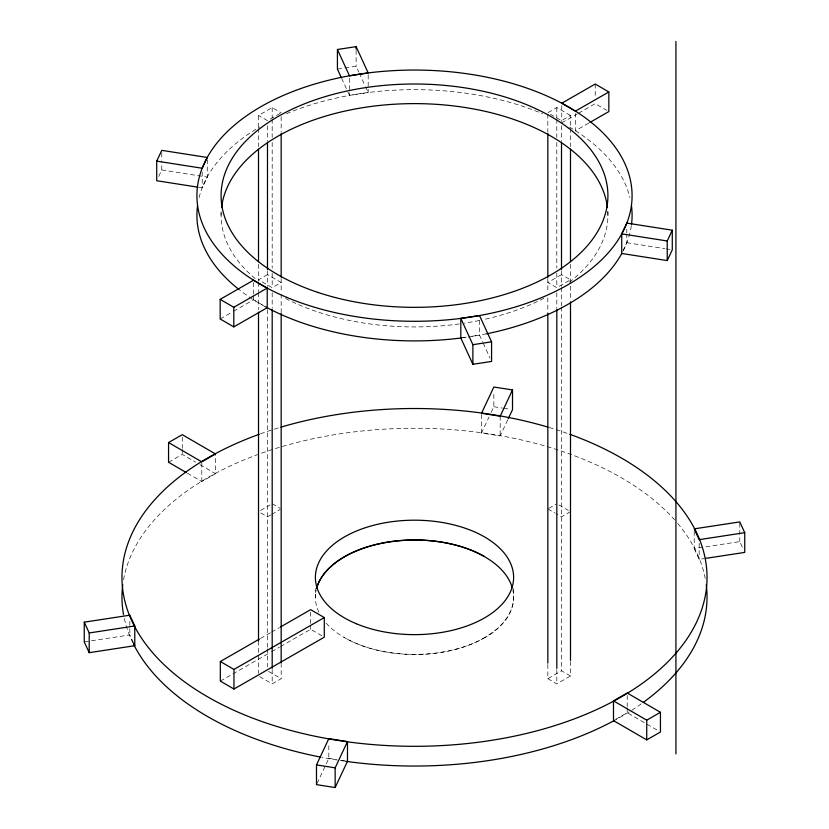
<?xml version="1.0" encoding="UTF-8"?>
<svg xmlns="http://www.w3.org/2000/svg" width="829" height="829" viewBox="0 0 829 829"><rect width="100%" height="100%" fill="white"/><g stroke="black" fill="none" stroke-linecap="round" stroke-linejoin="round"><path stroke-width="0.62" stroke-dasharray="4.14 3.11" d="M158.743 176.422L161.769 169.955L161.769 161.375M198.421 187.25L202.214 187.851L207.271 177.074L207.271 158.691M317.03 783.488L328.823 758.359L328.823 743.572M507.68 419.93L500.177 435.919L481.514 433.007L489.017 417.018M491.162 412.448L493.846 406.738L493.846 391.941M622.734 251.311L626.786 242.69L626.786 234.12M258.503 127.127L258.503 115.48L272.181 107.583L281.166 112.775M280.109 113.376L267.487 120.661L258.503 115.48M570.487 115.469L556.808 107.573L547.824 112.765L561.502 120.661L570.487 115.469L570.487 127.127M260.607 510.436L270.078 504.965M270.637 515.016L267.487 516.83L260.503 512.799M271.694 514.405L280.109 509.545M548.819 508.353L555.813 504.322M259.57 676.588L272.192 683.873L281.176 678.682L281.176 664.443M570.487 511.638L561.502 516.83L556.238 513.793M547.834 664.433L547.834 678.671L561.513 670.785L570.497 675.967L570.497 661.729M547.834 678.671L556.819 683.863L570.497 675.967M220.162 318.978L232.421 311.932M233.529 311.3L253.591 299.787L267.228 307.704M561.772 122.837L577.378 113.884M578.487 113.241L595.201 103.646L606.745 110.35M588.787 123.086L575.409 130.754L575.409 113.604M168.556 462.261L182.266 454.396L195.561 462.116M187.395 473.204L201.799 481.566L215.509 473.691L215.509 453.981M260.472 638.465L270.503 632.703M271.622 632.061L279.425 627.584M220.327 681.117L270.503 652.309M271.622 651.667L279.425 647.19M280.544 646.547L310.647 629.263L324.284 637.18M615.595 719.375L627.201 712.712L658.226 730.732M337.424 69.108L343.652 68.154M344.895 67.968L356.118 66.247L358.739 71.968M347.921 91.988L349.496 95.418L368.19 92.558L368.19 72.952M462.064 337.786L467.048 337.03M472.033 336.263L479.504 335.123L482.654 341.983M84.257 641.884L129.832 634.91L133.79 643.542M694.215 531.327L694.215 548.58L739.789 541.606L742.763 548.083M694.215 548.58L699.168 559.368L704.236 558.601M161.769 169.955L207.271 177.074M626.786 242.69L664.703 248.627M665.967 248.824L671.024 249.612M493.846 406.738L502.55 408.096M503.794 408.293L510.022 409.267M328.823 758.359L336.284 759.53M341.268 760.307L347.486 761.281M558.912 504.954L568.383 510.426M547.824 508.933L555.192 513.182M272.181 503.752L280.161 508.364M268.555 671.397L281.176 678.682M199.996 464.686L215.509 473.691M359.268 73.107L365.04 85.698M365.558 86.838L368.19 92.558M483.183 343.133L490.001 358.004M341.621 78.258L347.392 90.838M739.789 523.12L739.789 541.606M699.168 543.347L699.168 559.368M627.201 695.469L627.201 706.557M627.201 707.79L627.201 712.712M626.786 229.218L626.786 232.887M607.916 211.602L607.916 215.281M595.201 84.04L595.201 97.521M570.487 128.412L570.487 146.546M570.487 264.358L570.487 300.606M561.772 105.687L561.772 121.614M561.502 125.832L561.502 141.376M561.502 270.834L561.502 286.378M561.513 287.559L561.502 305.797M561.513 306.979L561.513 670.785M556.808 107.573L556.808 117.936M556.808 119.231L556.808 137.355M556.808 142.536L556.808 268.109M556.808 273.29L556.808 287.539M556.808 292.71L556.819 308.409M556.819 669.625L556.819 683.863M547.824 114.06L547.824 132.184M547.824 278.482L547.834 292.865M547.824 297.901L547.834 313.58M513.628 588.517L513.628 597.149A99.128 57.408 0.2 0 1 484.789 637.739M500.177 416.21L500.177 435.919M481.514 414.521L481.514 433.007M479.504 320.419L479.504 335.123M356.118 50.32L356.118 66.247M349.496 78.258L349.496 95.418M315.372 588.517L315.372 597.149A99.128 57.046 -0.2 0 1 316.191 590.03M310.647 612.103L310.647 624.361M310.647 625.584L310.647 629.263M281.166 116.651L281.166 132.194M281.166 278.492L281.176 292.875M281.176 294.171L281.176 313.59M272.181 107.583L272.181 117.946M272.181 119.231L272.181 137.365M272.181 142.536L272.181 268.119M272.181 273.301L272.181 287.539M272.181 292.72L272.181 308.253M272.192 669.635L272.192 683.873M267.487 125.842L267.487 141.376M267.487 270.845L267.487 286.378M267.498 309.58L267.498 647.49M267.498 648.786L267.498 666.91M258.503 128.422L258.503 146.546M258.503 264.368L258.503 281.197M258.513 282.399L258.503 291.549M258.513 292.751L258.503 309.683M258.513 641.024L258.513 673.386M253.591 282.627L253.591 294.875M253.591 296.108L253.591 299.787M221.084 211.602L221.084 215.281M202.214 171.914L202.214 187.851M201.799 463.079L201.799 481.566M182.266 437.142L182.266 448.23M182.266 449.463L182.266 454.396M161.769 152.795L161.769 160.152M129.832 621.356L129.832 634.91M631.304 225.902A217.592 125.625 0 0 1 623.025 251.166M486.582 333.807A217.592 125.625 0 0 1 462.903 337.755M264.959 306.533A217.592 125.625 0 0 1 240.12 290.419M199.064 197.634A217.592 125.625 0 0 1 259.581 127.065M286.492 113.697A217.592 125.625 0 0 1 542.508 113.697M569.419 127.065A217.592 125.625 0 0 1 629.936 197.634M607.802 211.426A193.416 111.666 0 0 1 568.103 283.135M543.897 298.274A193.416 111.666 0 0 1 484.146 319.455M479.297 320.491A193.416 111.666 0 0 1 464.354 323.165M459.256 323.911A193.416 111.666 0 0 1 285.103 298.274M255.135 278.554A193.416 111.666 0 0 1 221.198 211.426M641.263 703.852A292.533 168.898 0 0 1 615.812 719.696M344.46 761.136A292.533 168.898 0 0 1 321.963 757.374M132.899 642.9A292.533 168.898 0 0 1 124.008 617.066M123.531 579.709A292.533 168.898 0 0 1 360.325 431.184A292.533 168.898 0 0 1 674.516 519.762M677.739 523.482A292.533 168.898 0 0 1 705.469 579.709M260.472 433.826A292.533 168.898 0 0 1 279.777 427.495M549.223 427.495A292.533 168.898 0 0 1 568.528 433.826M512.768 589.657A99.128 57.232 0 0 1 442.458 652.06A99.128 57.232 0 0 1 324.833 621.553M318.906 612.279A99.128 57.232 0 0 1 315.911 591.243M414.148 654.506A99.128 57.408 0.2 0 1 343.962 637.273M484.737 637.708A99.128 57.512 0 0 1 414.5 654.609M267.498 274.617L258.513 279.808L272.192 287.704L281.176 282.513L267.498 274.617M561.513 274.617L547.834 282.513L556.819 287.694L570.497 279.798L561.513 274.617"/><path stroke-width="1.24" d="M156.712 161.127L161.769 150.35L207.271 157.469L202.214 168.246L156.712 161.127L156.712 180.732L197.157 187.053M316.491 764.908L328.823 738.639L347.486 741.561L347.486 761.281L335.154 787.55L316.491 784.628L316.491 764.908L335.154 767.83L347.486 741.561M512.509 389.941L500.177 416.21L481.514 413.288L493.846 387.019L512.509 389.941L512.509 409.65L508.218 418.79M621.729 233.861L626.786 223.084L672.288 230.203L672.288 249.809L667.231 260.586L621.729 253.467L621.729 233.861L667.231 240.98L672.288 230.203M220.162 299.362L253.591 280.171L267.228 288.088L267.228 307.704L233.799 326.895L220.162 318.978L220.162 299.362L233.799 307.279L233.799 326.895M233.799 307.279L267.228 288.088M608.838 91.957L575.409 111.148L561.772 103.231L595.201 84.04L608.838 91.957L608.838 111.563L589.896 122.443M168.556 442.551L182.266 434.676L215.509 453.981L201.799 461.846L168.556 442.551L168.556 462.261L186.287 472.561M280.544 626.942L310.647 609.657L324.284 617.574L324.284 637.18L233.965 689.034L220.327 681.117L220.327 661.511L259.353 639.107M220.327 661.511L233.965 669.428L324.284 617.574M613.491 700.868L627.201 693.003L660.444 712.298L660.444 732.017L646.734 739.893L613.491 720.588L613.491 700.868L646.734 720.173L646.734 739.893M646.734 720.173L660.444 712.298M337.424 49.502L356.118 46.642L368.19 72.952L349.496 75.812L337.424 49.502L337.424 69.108L341.092 77.118M460.81 318.377L479.504 315.517L491.576 341.828L491.576 361.434L472.882 364.294L460.81 337.983L460.81 318.377L472.882 344.688L472.882 364.294M472.882 344.688L491.576 341.828M84.257 622.164L129.832 615.191L134.785 625.988L134.785 645.708L89.211 652.672L84.257 641.884L84.257 622.164L89.211 632.962L89.211 652.672M89.211 632.962L134.785 625.988M744.743 532.684L699.168 539.658L694.215 528.861L739.789 521.897L744.743 532.684L744.743 552.404L705.5 558.404M133.79 643.542L134.785 645.708M675.925 41.45L675.925 753.934M667.231 240.98L667.231 260.586M570.487 149.127L570.487 261.767M570.497 301.808L570.497 660.433M561.502 142.671L561.502 269.539M556.819 309.704L556.819 668.329M547.824 133.479L547.824 277.187M547.834 313.58L547.834 663.138M356.118 46.642L356.118 49.098M335.154 767.83L335.154 787.55M281.166 133.49L281.166 277.197M281.176 313.59L281.176 663.148M272.192 309.714L272.192 668.34M267.487 142.671L267.487 269.549M258.503 149.137L258.503 261.777M258.513 312.17L258.513 641.024M233.965 669.428L233.965 689.034M621.833 253.384A217.592 125.625 0 0 1 486.582 333.807M461.629 337.921A217.592 125.625 0 0 1 266.057 307.124M239.125 289.632A217.592 125.625 0 0 1 197.53 205.83M631.47 205.83A217.592 125.625 0 0 1 631.47 224.721M221.55 207.582A193.416 111.666 0 0 1 414.5 103.615A193.416 111.666 0 0 1 607.45 207.582M706.235 584.683A292.533 168.898 0 0 1 643.397 702.318M614.683 720.308A292.533 168.898 0 0 1 345.714 761.312M320.699 757.126A292.533 168.898 0 0 1 133.438 643.998M123.531 614.6A292.533 168.898 0 0 1 122.765 584.683M569.72 434.251A292.533 168.898 0 0 1 636.34 687.51A292.533 168.898 0 0 1 192.66 687.51A292.533 168.898 0 0 1 259.28 434.251M280.99 427.132A292.533 168.898 0 0 1 548.01 427.132M316.73 587.74A99.128 57.232 0 0 1 414.5 539.928A99.128 57.232 0 0 1 512.27 587.74M316.709 588.01A99.128 57.046 -0.2 0 1 383.9 542.902A99.128 57.046 -0.2 0 1 484.146 556.342M286.824 297.393A217.592 125.625 0 0 0 630.921 208.649A217.592 125.625 0 0 0 325.745 80.973A217.592 125.625 0 0 0 286.824 297.393M317.797 292.378A193.416 111.666 0 0 0 607.916 195.675A193.416 111.666 0 0 0 317.797 98.962A193.416 111.666 0 0 0 317.797 292.378M356.335 623.75A99.128 57.232 0 0 0 513.089 583.326A99.128 57.232 0 0 0 374.066 525.161A99.128 57.232 0 0 0 356.335 623.75"/></g></svg>
